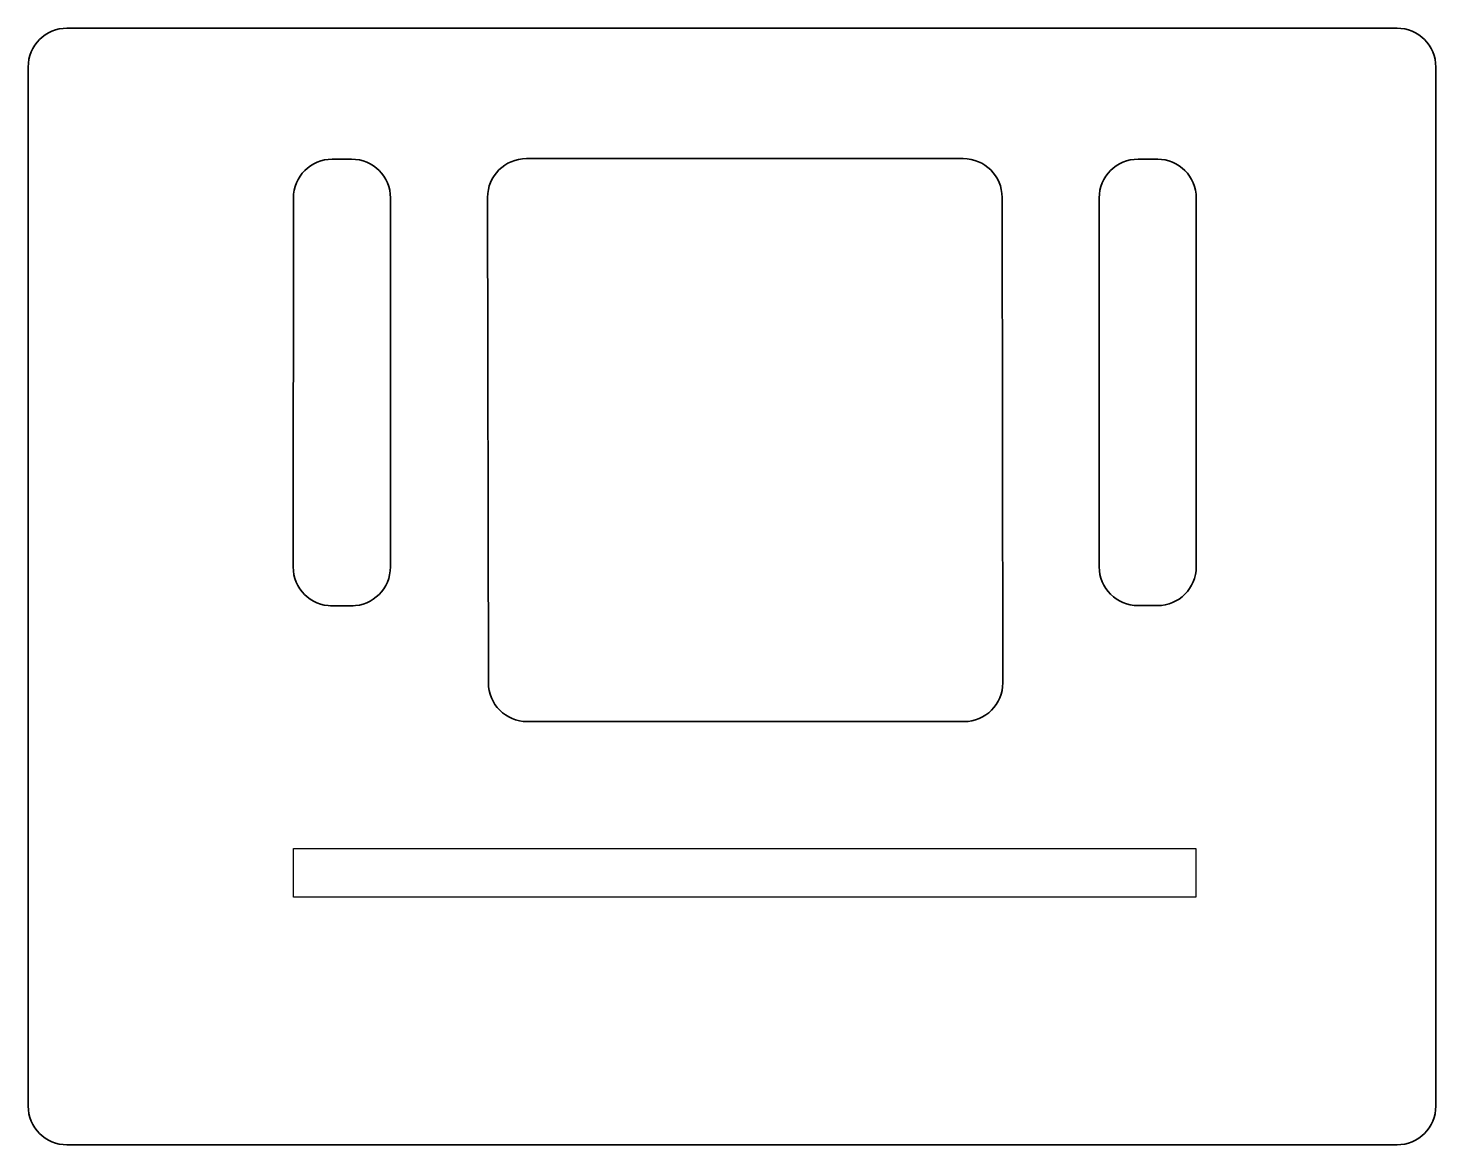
# Model space of a CAD drawing. Header units: millimetres. Extents: x -37.8 to 34.7, y -83.8 to -26.3.
import ezdxf

# ---------------------------------------------------------------- set-up
doc = ezdxf.new("R2010")
doc.units = ezdxf.units.MM
doc.layers.get('0').update_dxf_attribs({"true_color": 0xffffff})

msp = doc.modelspace()

# ---------------------------------------------------------------- linework, layer by layer
at = {"color": 7, "lineweight": 35, "true_color": 0xffffff}
for p, q in [((32.74, -26.255), (-35.76, -26.255)), ((-37.76, -81.755), (-37.76, -28.255)), ((34.74, -28.255), (34.74, -81.755)), ((-35.76, -83.755), (32.74, -83.755))]:
    msp.add_line(p, q, dxfattribs=at)
at = {"lineweight": 35}
for p, q in [((-22.1, -33), (-21.1, -33)), ((-12.099, -32.972), (10.4, -32.972)), ((19.4, -33), (20.421, -33)), ((-24.111, -54), (-24.1, -35)), ((-19.1, -35), (-19.101, -54)), ((-14.059, -59.961), (-14.099, -34.972)), ((12.4, -34.972), (12.44, -59.961)), ((17.402, -53.987), (17.4, -35)), ((22.4, -35), (22.402, -53.99)), ((-21.017, -55.998), (-22.191, -55.998)), ((20.478, -55.989), (19.402, -55.987)), ((10.44, -61.961), (-12.059, -61.961))]:
    msp.add_line(p, q, dxfattribs=at)
at = {"lineweight": 25}
for p, q in [((-24.1, -68.5), (22.387, -68.5)), ((-24.1, -71), (-24.1, -68.5)), ((22.387, -68.5), (22.387, -71)), ((22.387, -71), (-24.1, -71))]:
    msp.add_line(p, q, dxfattribs=at)
at = {"color": 7, "lineweight": 35, "true_color": 0xffffff}
for centre, start, end in [((-35.76, -28.255), 90, 180), ((32.74, -28.255), 360, 90), ((-22.1, -35), 90, 180), ((-21.1, -35), 0, 90), ((19.4, -35), 90, 180), ((20.4, -35), 0, 90), ((-22.111, -54), 180, 270), ((-21.101, -54), 270, 0), ((19.402, -53.987), 180, 270), ((20.402, -53.99), 270, 0), ((-35.76, -81.755), 180, 270), ((32.74, -81.755), 270, 360)]:
    msp.add_arc(centre, 2, start, end, dxfattribs=at)
at = {"lineweight": 35}
for centre, start, end in [((-12.099, -34.972), 90, 180), ((10.4, -34.972), 0, 90), ((-12.059, -59.961), 180, 270), ((10.44, -59.961), 270, 0)]:
    msp.add_arc(centre, 2, start, end, dxfattribs=at)

doc.saveas('drawing.dxf')
